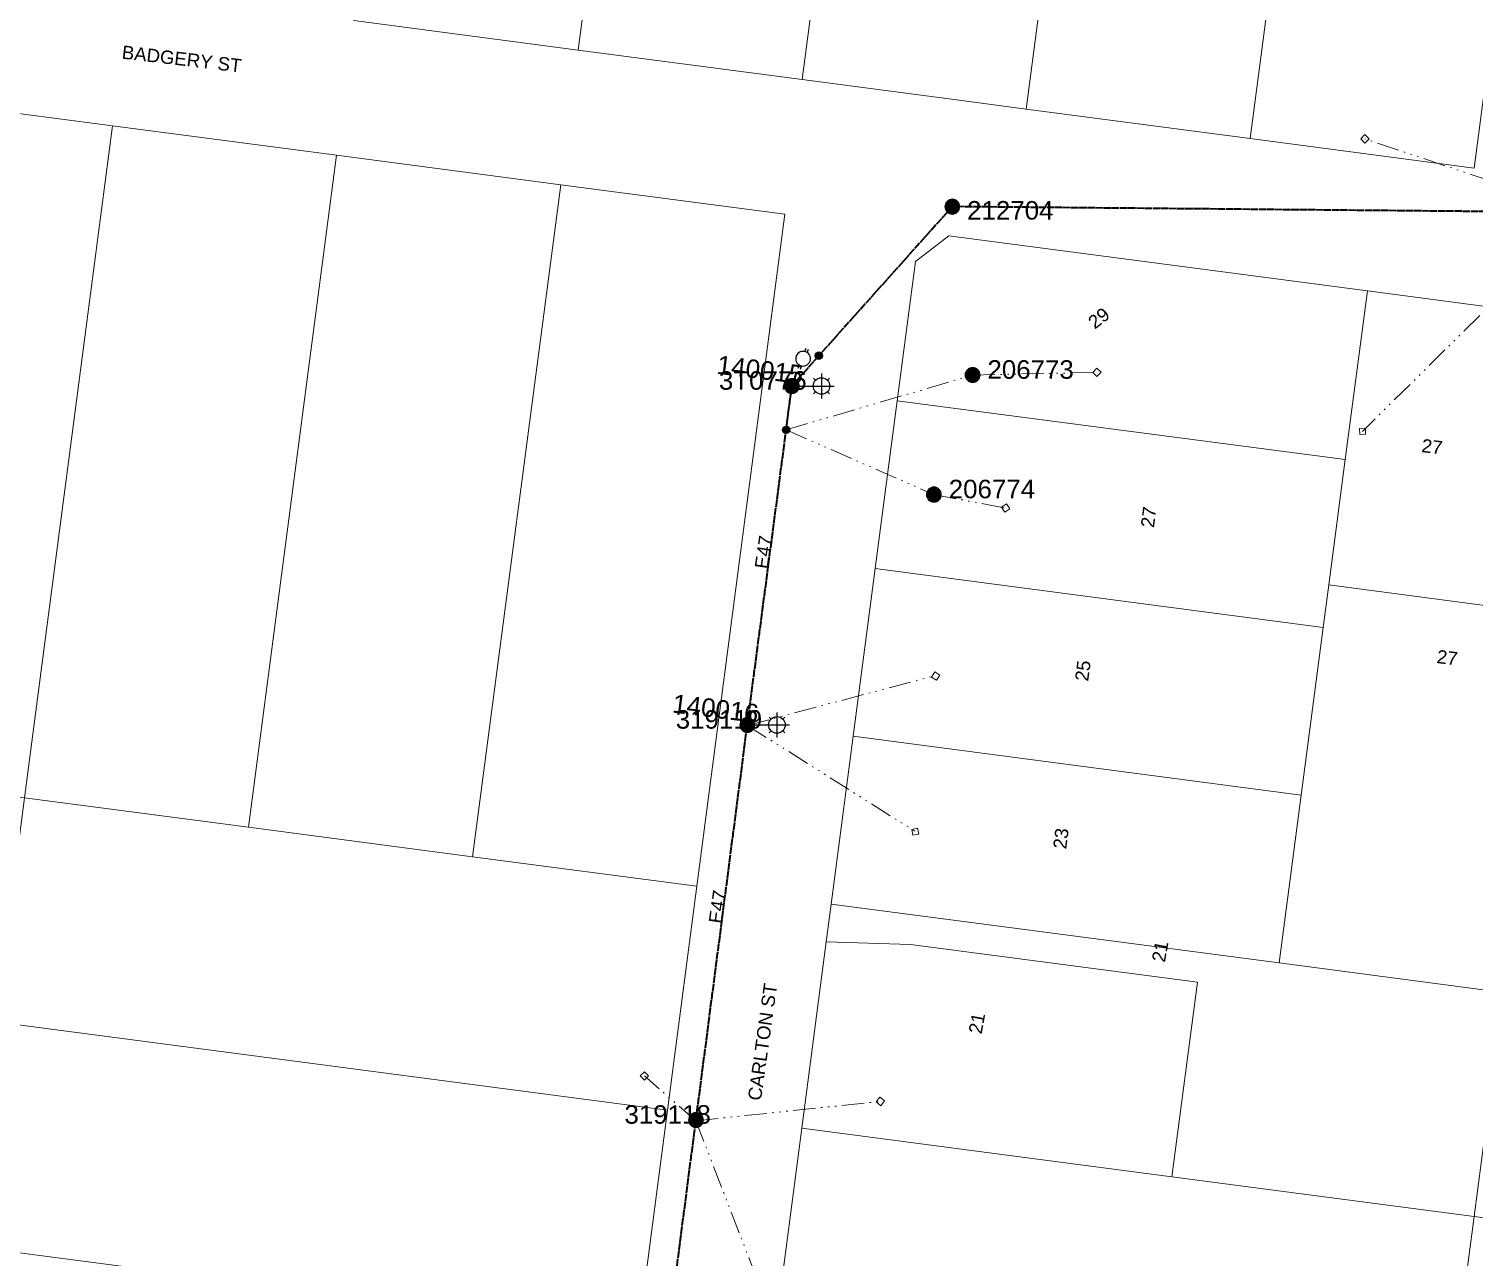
# Model space of a CAD drawing. Header units: metres. Extents: x 264899 to 270320, y 6185871 to 6191197.
# Drawn here: x 267248.8 to 267443.8, y 6186949.1 to 6187114.8 of the extents above; entities that cross this region are included whole.
import ezdxf
from ezdxf.enums import TextEntityAlignment as Align

# ---------------------------------------------------------------- set-up
doc = ezdxf.new("R2010")
doc.units = ezdxf.units.M
doc.linetypes.add('Cable Exist OH', pattern=[1, 1, 0])
doc.linetypes.add('PHANTOMX2', pattern=[6.6, 3, -0.75, 0.2, -0.75, 0.2, -0.75, 0.2, -0.75])
doc.layers.get('0').update_dxf_attribs({"color": 6})
for name, color, linetype, lineweight in [('_User_LV_Exist', 5, 'Continuous', 35), ('Cadastre Land Parcels_SP_EXT', 118, 'Continuous', 15), ('Cadastre Roads_SP_EXT', 218, 'Continuous', 15), ('Mains_LV_EXT', 163, 'Continuous', 25), ('Mains_SL_EXT', 131, 'Continuous', 25), ('Services_SP_EXT', 42, 'PHANTOMX2', 20)]:
    doc.layers.add(name, color=color, linetype=linetype, lineweight=lineweight)
for name, color, linetype in [('Equip_LV_EXT', 7, 'Continuous'), ('Equip_SP_LV_EXT', 7, 'Continuous'), ('Equip_SP_SL_EXT', 7, 'Continuous'), ('SupportsOH_SP_TR_HV_LV_SL_EXT', 7, 'Continuous')]:
    doc.layers.add(name, color=color, linetype=linetype)
doc.layers.get('0').freeze()
doc.styles.add('iecARIAL', font='arial.ttf', dxfattribs={"height": 2})
doc.styles.add('POLE_LABEL', font='arial.ttf', dxfattribs={"height": 2})
doc.styles.add('SL_LABEL', font='arial.ttf', dxfattribs={"height": 2})
doc.styles.get("Standard").update_dxf_attribs({"font": 'arial.ttf'})

# ---------------------------------------------------------------- blocks, each defined once
blk = doc.blocks.new('LV_OH_LINKS_OPEN_EXT')
for p, q in [((-0.17, 4.97), (-0.17, 5.46)), ((0.17, 4.97), (0.17, 5.46)), ((-0.17, 3), (-0.17, 2.5)), ((0.17, 3), (0.17, 2.5))]:
    blk.add_line(p, q)
blk.add_lwpolyline([(0, 2.99, 1), (0, 4.98, 1)], format="xyb", close=True)
at = {"flags": 9}
for tag, p in [('ACTUAL_STATUS', (0, 0)), ('CONSTRUCTED_VOLTAGE', (0, -0.2)), ('OPERATING_VOLTAGE', (0, -0.6)), ('ORIENTATION', (0, -0.8)), ('OWNED_BY', (0, -1)), ('STATE', (0, -1.2)), ('SWITCH_TYPE', (0, -1.4)), ('NO_PHASES', (0, -0.4)), ('USAGE', (0, -1.6)), ('LEGEND', (0, -1.8)), ('NOTES', (0, -2))]:
    blk.add_attdef(tag, text='', height=0.2, dxfattribs=at).set_placement(p, align=Align.MIDDLE_LEFT)
at = {"flags": 1}
blk.add_attdef('Z', (0, 0), '', height=0.2, dxfattribs=at)
blk = doc.blocks.new('SL_LANTERN_EXT')
at = {"flags": 9}
for tag, p in [('LRATECODE', (-7.4, 0)), ('LOUTREACHVOCAB', (-7.2, 0)), ('LOUTREACH', (-7, 0)), ('LANTNUMBER', (-6.6, 0)), ('LNEW', (-6.4, 0)), ('LMASTVOCAB', (-6.2, 0)), ('LMAST', (-6, 0)), ('LLAMPVOCAB', (-5.8, 0)), ('LLAMP', (-5.6, 0)), ('LEXIST', (-5.4, 0)), ('LCHARGE3PERCENT', (-5.2, 0)), ('LCHARGE3', (-5, 0)), ('LCHARGE2PERCENT', (-4.8, 0)), ('LCHARGE2', (-4.6, 0)), ('LCHARGE1PERCENT', (-4.4, 0)), ('LCHARGE1', (-4.2, 0)), ('LCATEGORY', (-4, 0)), ('LBRACKETVOCAB', (-3.8, 0)), ('LBRACKET', (-3.6, 0)), ('LKINGHEIGHT', (-3.4, 0)), ('CREPLACE', (-3.2, 0)), ('CREMOVE', (-3, 0)), ('CNUMBER', (-2.8, 0)), ('CNEW', (-2.6, 0)), ('CEXIST', (-2.4, 0)), ('USAGE', (-2.2, 0)), ('STATE', (-2, 0)), ('OWNED_BY', (-1.8, 0)), ('ORIENTATION', (-1.6, 0)), ('OPERATING_VOLTAGE', (-1.4, 0)), ('NO_PHASES', (-1.2, 0)), ('LANTERN_TYPE', (-1, 0)), ('LANTERN_PURPOSE', (-0.8, 0)), ('CONTROL_TYPE', (-0.6, 0)), ('CONSTRUCTED_VOLTAGE', (-0.4, 0))]:
    blk.add_attdef(tag, text='', height=0.001, rotation=270, dxfattribs=at).set_placement(p, align=Align.MIDDLE_LEFT)
at = {"style": 'SL_LABEL', "flags": 9}
blk.add_attdef('STREET_CODE', text='', height=0.001, rotation=270, dxfattribs=at).set_placement((0, 0), align=Align.MIDDLE_LEFT)
at = {"flags": 1}
blk.add_attdef('Z', (0, 0), '', height=0.001, rotation=270, dxfattribs=at)
at = {"width": 0.9}
blk.add_attdef('LNUMBER', text='', height=1, dxfattribs=at).set_placement((7, -1), align=Align.MIDDLE_LEFT)
at = {"flags": 9}
for tag, p in [('LREMOVE', (0, -7.6)), ('LREPLACE', (0, -7.8)), ('LTYPE', (0, -8)), ('LTYPEVOCAB', (0, -8.2)), ('LEGEND', (0, -8.4)), ('SUBURB', (0, -8.6)), ('STREETNAME', (0, -8.8)), ('LOCATION', (0, -9)), ('NOTES', (0, -9.2)), ('MAINTAINED_BY', (0, -9.86))]:
    blk.add_attdef(tag, text='', height=0.001, dxfattribs=at).set_placement(p, align=Align.MIDDLE_LEFT)
blk.add_attdef('OPERATED_BY', (0, -9.61), '', height=0.001, dxfattribs=at)
blk.add_wipeout([(5.69, 0), (5.06, -1.06), (4, -1.69), (2.94, -1.06), (2.31, 0), (2.94, 1.06), (4, 1.69), (5.06, 1.06)])
for p, q in [((0, 0), (4, 0)), ((2.94, 1.06), (3.2, 0.8)), ((4, 1.69), (4, 0)), ((5.06, 1.06), (4.8, 0.8)), ((2.94, -1.06), (3.2, -0.8)), ((4, 0), (5.69, 0)), ((4, 0), (4, -1.69)), ((5.06, -1.06), (4.8, -0.8))]:
    blk.add_line(p, q)
blk.add_circle((4, 0), 1.12)
blk = doc.blocks.new('CCP_EXT')
at = {"flags": 9}
for tag, p in [('STATE', (0, -1.8)), ('NOTES', (0, -2))]:
    blk.add_attdef(tag, text='', height=0.2, dxfattribs=at).set_placement(p, align=Align.MIDDLE_LEFT)
blk.add_wipeout([(0, 0.57), (0.57, 0), (0, -0.57), (-0.57, 0)])
blk.add_lwpolyline([(-0.57, 0), (0, 0.57), (0.57, 0), (0, -0.57), (-0.57, 0)])
at = {"flags": 1}
blk.add_attdef('Z', (0, 0), '', height=0.2, dxfattribs=at)
at = {"flags": 9}
for tag, p in [('CCP_TYPE', (0, 0)), ('CONSTRUCTED_VOLTAGE', (0, -0.2)), ('OPERATING_VOLTAGE', (0, -0.6)), ('ORIENTATION', (0, -0.8)), ('OWNED_BY', (0, -1)), ('NO_PHASES', (0, -0.4)), ('USAGE', (0, -1.2)), ('LEGEND', (0, -1.4)), ('LIFE_SUPPORT', (0, -1.6))]:
    blk.add_attdef(tag, text='', height=0.2, dxfattribs=at).set_placement(p, align=Align.MIDDLE_LEFT)
blk = doc.blocks.new('POLE_EXT')
blk.add_hatch(color=256).paths.add_polyline_path([(-1, 0, 1), (1, 0, 1)])
blk.add_lwpolyline([(-1, 0, 1), (1, 0, 1)], format="xyb", close=True)
at = {"flags": 8}
blk.add_attdef('pNumber', text='', height=2, dxfattribs=at).set_placement((2.5, 2.5), align=Align.MIDDLE_CENTER)
at = {"style": 'POLE_LABEL', "flags": 9}
for tag, p in [('STRUCTURE_PLANT_NUMBER', (1.35, 0.03)), ('STREET_CODE', (1.35, -0.2))]:
    blk.add_attdef(tag, text='', height=0.2, dxfattribs=at).set_placement(p, align=Align.MIDDLE_LEFT)
at = {"flags": 9}
for tag, p in [('OWNED_BY', (1.35, -0.4)), ('SPECIAL_USE', (1.35, -0.8)), ('STATE', (1.35, -1)), ('cLV', (1.35, -1.4)), ('hDepth', (1.35, -1.6)), ('hDia', (1.35, -1.8)), ('cHV', (1.35, -2)), ('PARENT', (1.35, -0.6)), ('USAGE', (1.35, -1.2)), ('cLinedev', (1.35, -3.4)), ('pExisting', (1.35, -3.8)), ('LBRACKET', (1.35, -2.2)), ('LExisting', (1.35, -2.4)), ('LANTNUMBER', (1.35, -2.6)), ('LOther', (1.35, -2.8)), ('LRemove', (1.35, -3)), ('LEGEND', (1.35, -3.2)), ('LOCATION', (1.35, -3.6)), ('pFooting', (1.35, -4.4)), ('pNew', (1.35, -4.6)), ('pRelocate', (1.35, -5)), ('pRemove', (1.35, -5.2)), ('pReplace', (1.35, -5.4)), ('pStay', (1.35, -5.6)), ('pType', (1.35, -5.8)), ('PFNUMBER', (1.35, -4)), ('NEWPFNUMBER', (1.35, -4.2)), ('cspan', (1.35, -6)), ('STREETNAME', (1.35, -6.2)), ('SUBURB', (1.35, -6.4)), ('OPERATED_BY', (1.36, -7.01)), ('NOTES', (1.35, -6.6)), ('MAINTAINED_BY', (1.36, -6.81))]:
    blk.add_attdef(tag, text='', height=0.2, dxfattribs=at).set_placement(p, align=Align.MIDDLE_LEFT)
at = {"flags": 1}
blk.add_attdef('Z', (1.35, -7.33), '', height=0.2, dxfattribs=at)
blk = doc.blocks.new('CONNECTOR_NODE_EXT')
h = blk.add_hatch(color=256)
edge = h.paths.add_edge_path()
edge.add_arc((0, 0), 0.5, 0, 360)
blk.add_circle((0, 0), 0.5)
at = {"flags": 1}
blk.add_attdef('Z', (0, 0), '', height=0.2, dxfattribs=at)
at = {"flags": 9}
for tag, p in [('CONNECTOR_TYPE', (0, 0)), ('CONSTRUCTED_VOLTAGE', (0, -0.2)), ('OPERATING_VOLTAGE', (0, -0.6)), ('ORIENTATION', (0, -0.8)), ('SUBTYPE', (0, -1)), ('NO_PHASES', (0, -0.4)), ('USAGE', (0, -1.2)), ('NOTES', (0, -1.4))]:
    blk.add_attdef(tag, text='', height=0.2, dxfattribs=at).set_placement(p, align=Align.MIDDLE_LEFT)

msp = doc.modelspace()

# ---------------------------------------------------------------- linework, layer by layer
at = {"layer": '_User_LV_Exist', "linetype": 'Cable Exist OH'}
msp.add_lwpolyline([(267331.42, 6186910.77), (267338.79, 6186967.47)], dxfattribs=at)
at = {"layer": 'Cadastre Land Parcels_SP_EXT', "linetype": 'Continuous'}
for points in [[(267337.26, 6187221.36), (267307, 6187225.08), (267292.66, 6187115.93), (267322.89, 6187111.95), (267337.26, 6187221.36)], [(267367.52, 6187217.65), (267337.26, 6187221.36), (267322.89, 6187111.95), (267353.11, 6187107.97), (267367.52, 6187217.65)], [(267397.78, 6187213.94), (267367.52, 6187217.65), (267353.11, 6187107.97), (267374.31, 6187105.18), (267383.33, 6187103.99), (267397.78, 6187213.94)], [(267428.04, 6187210.23), (267397.78, 6187213.94), (267383.33, 6187103.99), (267413.55, 6187100.01), (267428.04, 6187210.23)], [(267458.3, 6187206.52), (267428.04, 6187210.23), (267413.55, 6187100.01), (267443.78, 6187096.03), (267458.3, 6187206.52)], [(267260.1, 6187101.72), (267229.87, 6187105.7), (267217.99, 6187015.02), (267248.22, 6187011.04), (267260.1, 6187101.72)], [(267290.32, 6187097.75), (267260.1, 6187101.72), (267248.22, 6187011.04), (267278.44, 6187007.07), (267290.32, 6187097.75)], [(267320.55, 6187093.77), (267290.32, 6187097.75), (267278.44, 6187007.07), (267308.67, 6187003.09), (267320.55, 6187093.77)], [(267350.77, 6187089.79), (267320.55, 6187093.77), (267308.67, 6187003.09), (267338.89, 6186999.11), (267350.77, 6187089.79)], [(267429.36, 6187079.45), (267372.89, 6187086.88), (267368.39, 6187083.43), (267365.93, 6187064.63), (267426.38, 6187056.69), (267429.36, 6187079.45)], [(267454.15, 6187076.19), (267429.36, 6187079.45), (267426.38, 6187056.69), (267424.16, 6187039.78), (267448.96, 6187036.52), (267454.15, 6187076.19)], [(267459.58, 6187075.47), (267454.15, 6187076.19), (267448.96, 6187036.52), (267424.16, 6187039.78), (267423.41, 6187034.05), (267420.45, 6187011.41), (267417.48, 6186988.76), (267447.71, 6186984.79), (267451.84, 6187016.33), (267459.58, 6187075.47)], [(267424.16, 6187039.78), (267426.38, 6187056.69), (267365.93, 6187064.63), (267362.96, 6187041.99), (267423.41, 6187034.05), (267424.16, 6187039.78)], [(267423.41, 6187034.05), (267362.96, 6187041.99), (267360, 6187019.35), (267420.45, 6187011.41), (267423.41, 6187034.05)], [(267420.45, 6187011.41), (267360, 6187019.35), (267357.03, 6186996.71), (267417.48, 6186988.76), (267420.45, 6187011.41)], [(267491.48, 6186979.03), (267495.57, 6187010.31), (267482.06, 6187012.35), (267451.84, 6187016.33), (267447.71, 6186984.79), (267443.75, 6186954.56), (267476.28, 6186950.28), (267483.44, 6186975.04), (267533.02, 6186968.52), (267533.67, 6186973.48), (267491.48, 6186979.03)], [(267338.89, 6186999.11), (267308.67, 6187003.09), (267278.44, 6187007.07), (267248.22, 6187011.04), (267244.26, 6186980.81), (267334.94, 6186968.89), (267338.89, 6186999.11)], [(267447.71, 6186984.79), (267417.48, 6186988.76), (267357.03, 6186996.71), (267356.36, 6186991.62), (267367.75, 6186991.27), (267406.43, 6186986.18), (267402.99, 6186959.92), (267443.75, 6186954.56), (267447.71, 6186984.79)], [(267406.43, 6186986.18), (267367.75, 6186991.27), (267356.36, 6186991.62), (267353.07, 6186966.48), (267402.99, 6186959.92), (267406.43, 6186986.18)], [(267334.94, 6186968.89), (267244.26, 6186980.81), (267240.3, 6186950.59), (267270.53, 6186946.61), (267300.75, 6186942.64), (267330.98, 6186938.66), (267334.94, 6186968.89)], [(267443.75, 6186954.56), (267402.99, 6186959.92), (267353.07, 6186966.48), (267349.11, 6186936.26), (267409.56, 6186928.31), (267439.79, 6186924.33), (267443.75, 6186954.56)], [(267529.72, 6186943.25), (267476.28, 6186950.28), (267443.75, 6186954.56), (267439.79, 6186924.33), (267470.02, 6186920.36), (267525.76, 6186913.02), (267529.72, 6186943.25)], [(267270.53, 6186946.61), (267240.3, 6186950.59), (267228.42, 6186859.91), (267258.65, 6186855.93), (267270.53, 6186946.61)]]:
    msp.add_lwpolyline(points, close=True, dxfattribs=at)
at = {"layer": 'Mains_LV_EXT', "linetype": 'Cable Exist OH'}
msp.add_lwpolyline([(267331.42, 6186910.77), (267338.79, 6186967.47)], dxfattribs=at)
at = {"layer": 'Services_SP_EXT'}
for points in [[(267350.97, 6187060.7), (267370.89, 6187051.97)], [(267338.79, 6186967.47), (267353.79, 6186928.61)]]:
    msp.add_lwpolyline(points, dxfattribs=at)

# ---------------------------------------------------------------- block references
at = {"layer": 'Equip_LV_EXT'}
msp.add_blockref('CONNECTOR_NODE_EXT', (267350.97, 6187060.7), dxfattribs=at)
at = {"layer": 'Equip_SP_LV_EXT', "rotation": 337.5612223702851}
msp.add_blockref('LV_OH_LINKS_OPEN_EXT', (267351.73, 6187066.62), dxfattribs=at)
at = {"layer": 'SupportsOH_SP_TR_HV_LV_SL_EXT'}
ref = msp.add_blockref('POLE_EXT', (267373.37, 6187090.83), dxfattribs=at)
ref.add_attrib('ASSET_NUM', '212704', dxfattribs={"layer": '0', "height": 2.5, "style": 'POLE_LABEL'}).set_placement((267375.37, 6187091.58), align=Align.TOP_LEFT)
ref = msp.add_blockref('POLE_EXT', (267376.11, 6187068.1), dxfattribs=at)
ref.add_attrib('ASSET_NUM', '206773', dxfattribs={"layer": '0', "height": 2.5, "style": 'POLE_LABEL'}).set_placement((267378.11, 6187068.85), align=Align.MIDDLE_LEFT)
ref = msp.add_blockref('POLE_EXT', (267338.8, 6186967.57), dxfattribs=at)
ref.add_attrib('ASSET_NUM', '319118', dxfattribs={"layer": '0', "height": 2.5, "style": 'POLE_LABEL'}).set_placement((267340.8, 6186968.32), align=Align.MIDDLE_RIGHT)

# ---------------------------------------------------------------- texts
at = {"layer": 'Cadastre Land Parcels_SP_EXT'}
for s, rotation, p in [('29', 37.8, (267392.59, 6187074.22)), ('27', 352.81, (267436.6, 6187057.72)), ('27', 82.8, (267400.57, 6187047.43)), ('27', 352.81, (267438.64, 6187029.25)), ('25', 82.8, (267391.7, 6187026.7)), ('23', 82.8, (267388.74, 6187004.06)), ('21', 79.6235, (267402.04, 6186988.78)), ('21', 79.6199, (267377.32, 6186979.09))]:
    msp.add_text(s, height=1.8, rotation=rotation, dxfattribs=at).set_placement(p)
at = {"layer": 'Cadastre Roads_SP_EXT'}
for s, rotation, p in [('BADGERY ST', 353.3313, (267261.27, 6187110.81)), ('CARLTON ST', 82.0367, (267347.56, 6186970.1))]:
    msp.add_text(s, height=1.8, rotation=rotation, dxfattribs=at).set_placement(p)
at = {"layer": 'Mains_LV_EXT'}
for rotation, p in [(81.7036, (267348.48, 6187041.86)), (81.7037, (267342.27, 6186994))]:
    msp.add_text('E47', height=1.8, rotation=rotation, dxfattribs=at).set_placement(p)

# ---------------------------------------------------------------- next in the draw order: block references
at = {"layer": 'Equip_SP_SL_EXT'}
ref = msp.add_blockref('SL_LANTERN_EXT', (267351.73, 6187066.62), dxfattribs=at)
ref.add_attrib('ASSET_NUM', '140015', dxfattribs={"layer": '0', "height": 2.5, "rotation": 353.066, "style": 'iecARIAL'}).set_placement((267353.23, 6187068.12), align=Align.MIDDLE_RIGHT)
ref = msp.add_blockref('SL_LANTERN_EXT', (267345.72, 6187020.88), dxfattribs=at)
ref.add_attrib('ASSET_NUM', '140016', dxfattribs={"layer": '0', "height": 2.5, "rotation": 352.9191, "style": 'iecARIAL'}).set_placement((267347.22, 6187022.38), align=Align.MIDDLE_RIGHT)
at = {"layer": 'Services_SP_EXT'}
for p, rotation in [((267429.04, 6187099.98), 90.0000000000002), ((267392.88, 6187068.46), 0.9417787519329734), ((267428.71, 6187060.5), 227.763196175714), ((267380.59, 6187050.15), 348.9106382140736), ((267371.13, 6187027.48), 13.50943517785073), ((267368.37, 6187006.48), 326.5689495873361), ((267363.65, 6186970.07), 6.774025323493812)]:
    msp.add_blockref('CCP_EXT', p, dxfattribs=dict(at, rotation=rotation))
msp.add_blockref('CCP_EXT', (267331.84, 6186973.51), dxfattribs=at)

# ---------------------------------------------------------------- next in the draw order: linework, layer by layer
at = {"layer": '_User_LV_Exist', "linetype": 'Cable Exist OH'}
for points in [[(267458.6, 6187090.04), (267373.37, 6187090.83), (267355.37, 6187070.71)], [(267355.37, 6187070.71), (267351.73, 6187066.62)], [(267350.97, 6187060.7), (267351.73, 6187066.62)], [(267345.72, 6187020.81), (267350.97, 6187060.7)], [(267338.79, 6186967.47), (267345.72, 6187020.81)]]:
    msp.add_lwpolyline(points, dxfattribs=at)
at = {"layer": 'Mains_LV_EXT', "linetype": 'Cable Exist OH'}
for points in [[(267458.6, 6187090.04), (267373.37, 6187090.83), (267355.37, 6187070.71)], [(267355.37, 6187070.71), (267351.73, 6187066.62)], [(267350.97, 6187060.7), (267351.73, 6187066.62)], [(267345.72, 6187020.81), (267350.97, 6187060.7)], [(267338.79, 6186967.47), (267345.72, 6187020.81)]]:
    msp.add_lwpolyline(points, dxfattribs=at)
at = {"layer": 'Mains_SL_EXT', "linetype": 'Cable Exist OH'}
for points in [[(267345.72, 6187020.81), (267351.73, 6187066.62)], [(267331.42, 6186910.77), (267338.79, 6186967.47), (267345.72, 6187020.81)]]:
    msp.add_lwpolyline(points, dxfattribs=at)
at = {"layer": 'Services_SP_EXT'}
for points in [[(267458.6, 6187090.04), (267429.04, 6187099.98)], [(267458.6, 6187090.04), (267428.71, 6187060.5)], [(267350.97, 6187060.7), (267376.11, 6187068.1)], [(267376.11, 6187068.1), (267392.88, 6187068.46)], [(267370.89, 6187051.97), (267380.59, 6187050.15)], [(267345.72, 6187020.81), (267371.02, 6187027.53)], [(267345.72, 6187020.81), (267368.3, 6187006.55)], [(267338.79, 6186967.47), (267331.84, 6186973.51)], [(267338.79, 6186967.47), (267363.6, 6186970.07)]]:
    msp.add_lwpolyline(points, dxfattribs=at)

# ---------------------------------------------------------------- next in the draw order: block references
at = {"layer": 'Equip_LV_EXT'}
msp.add_blockref('CONNECTOR_NODE_EXT', (267355.37, 6187070.71), dxfattribs=at)
at = {"layer": 'SupportsOH_SP_TR_HV_LV_SL_EXT'}
ref = msp.add_blockref('POLE_EXT', (267351.73, 6187066.62), dxfattribs=at)
ref.add_attrib('ASSET_NUM', '3T0776', dxfattribs={"layer": '0', "height": 2.5, "style": 'POLE_LABEL'}).set_placement((267353.73, 6187067.37), align=Align.MIDDLE_RIGHT)
ref = msp.add_blockref('POLE_EXT', (267370.89, 6187051.97), dxfattribs=at)
ref.add_attrib('ASSET_NUM', '206774', dxfattribs={"layer": '0', "height": 2.5, "style": 'POLE_LABEL'}).set_placement((267372.89, 6187052.72), align=Align.MIDDLE_LEFT)
ref = msp.add_blockref('POLE_EXT', (267345.72, 6187020.88), dxfattribs=at)
ref.add_attrib('ASSET_NUM', '319119', dxfattribs={"layer": '0', "height": 2.5, "style": 'POLE_LABEL'}).set_placement((267347.72, 6187021.63), align=Align.MIDDLE_RIGHT)

doc.saveas('drawing.dxf')
